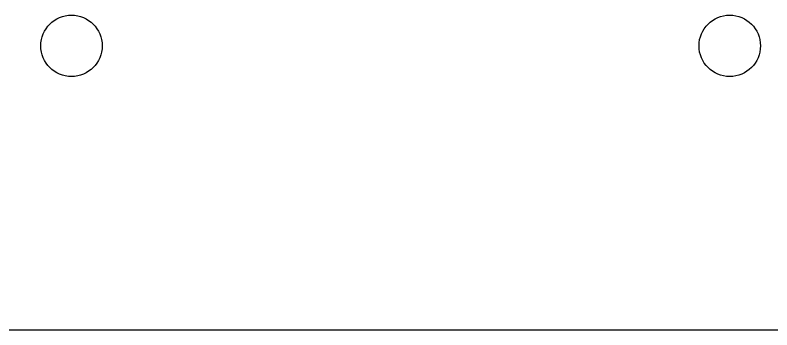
# Model space of a CAD drawing. Header units: millimetres. Extents: x -9 to 276, y -90 to 14.
# Drawn here: x 226.77 to 251.4, y -85.45 to -75.2 of the extents above; entities that cross this region are included whole.
import ezdxf

# ---------------------------------------------------------------- set-up
doc = ezdxf.new("R2010")
doc.units = ezdxf.units.MM
doc.layers.add('BLACK', color=7, linetype='CONTINUOUS')

msp = doc.modelspace()

# ---------------------------------------------------------------- linework, layer by layer
at = {"layer": 'BLACK', "linetype": 'Continuous'}
for p, q in [((225.368116, -85.45), (227.105269, -85.45)), ((227.105269, -85.45), (230.579575, -85.45)), ((230.579575, -85.45), (234.05388, -85.45)), ((234.05388, -85.45), (237.528186, -85.45)), ((237.528186, -85.45), (241.002492, -85.45)), ((241.002492, -85.45), (242.739645, -85.45)), ((242.739645, -85.45), (244.476797, -85.45)), ((244.476797, -85.45), (246.21395, -85.45)), ((246.21395, -85.45), (247.082527, -85.45)), ((247.082527, -85.45), (247.951103, -85.45)), ((247.951103, -85.45), (248.385391, -85.45)), ((248.385391, -85.45), (248.819679, -85.45)), ((248.819679, -85.45), (249.036824, -85.45)), ((249.036824, -85.45), (249.253968, -85.45)), ((249.253968, -85.45), (249.36254, -85.45)), ((249.36254, -85.45), (249.543578, -85.45)), ((249.543578, -85.45), (249.887623, -85.45)), ((249.887623, -85.45), (250.503597, -85.45)), ((250.503597, -85.45), (251.023412, -85.45)), ((251.023412, -85.45), (251.774568, -85.45))]:
    msp.add_line(p, q, dxfattribs=at)
at = {"layer": 'BLACK'}
for centre in [(228.60145, -76.20205), (250.0327, -76.20205)]:
    msp.add_circle(centre, 1, dxfattribs=at)

doc.saveas('drawing.dxf')
